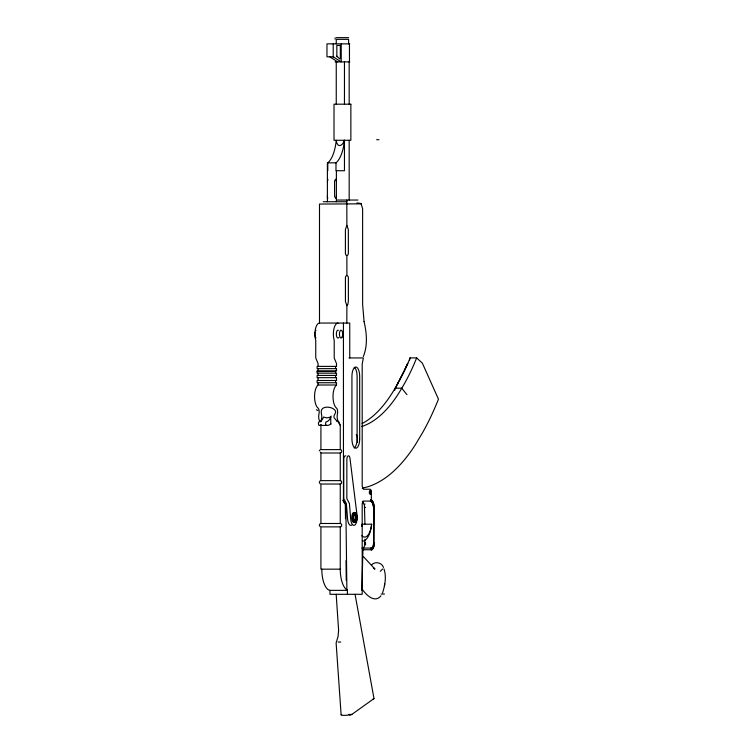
<?xml version="1.0" encoding="UTF-8"?>
<svg xmlns="http://www.w3.org/2000/svg" width="753" height="753" viewBox="0 0 753 753"><rect width="100%" height="100%" fill="white"/><g stroke="black" fill="none" stroke-linecap="round" stroke-linejoin="round"><path stroke-width="1.13" d="M336.375 195.789L336.299 197.757A2.485 0.734 -90 0 1 336.064 198.105L336.064 198.105M346.822 323.056L346.898 305.69L347.914 304.212L348.375 300.955L348.375 279.598C349.119 274.139 344.676 274.139 345.42 279.598L345.439 301.558L346.898 305.69M327.404 181.624L327.931 179.365M370.768 499.474C373.883 501.206 374.081 505.451 374.354 508.623L373.846 546.725L371.634 549.878L370.796 548.08L362.306 548.08M361.826 590.361L363.002 548.071M371.191 549.897L370.796 548.08M362.08 548.062C365.892 548.033 364.65 541.529 364.932 539.195M371.229 548.212L373.055 546.424L373.657 542.584M374.354 542.706L373.657 542.706L373.601 507.72L372.584 503.296L371.097 501.338L371.276 499.7M382.533 592.988C385.009 585.345 386.618 576.742 383.992 568.929M371.502 501.658L371.766 500.086M384.416 586.069L384.519 585.476M384.67 584.516L384.755 584.008M355.058 594.305L373.996 698.577L351.839 714.437L347.293 715.228A5.704 0.857 -4 0 1 342.173 715.228L341.128 714.889L341.589 714.437M409.632 360.028L410.009 357.891L416.673 357.891L422.395 363.238L438.453 399.165L438.199 399.815A293.256 122.08 -90 0 1 422.725 432.401L415.562 444.411A274.054 114.08 90 0 1 367.285 486.937L362.184 488.179M371.897 502.091L372.227 500.613M394.61 390.355C399.363 379.503 405.989 369.215 410.009 357.891M372.255 502.637L372.669 501.272M372.584 503.296L373.064 502.063M319.3 450.878L320.081 449.852M416.673 357.891L414.404 363.351A232.686 96.864 -90 0 1 401.773 388.2A213.466 88.863 -90 0 1 361.835 426.499M344.46 140.274A31.315 13.036 90 0 1 335.989 162.827L335.989 170.724L344.46 170.724L344.46 140.274C343.66 142.543 342.276 145.263 339.622 145.621L338.125 145.084L336.92 143.258L336.252 140.274A31.315 13.036 -90 0 1 327.79 162.827L327.79 170.724M404.738 370.024L407.74 363.351L399.495 380.463M363.332 356.555C367.859 345.373 366.72 332.958 364.057 321.475M403.712 372.18L395.099 388.2A213.466 88.863 90 0 1 362.127 423.544M372.876 504.039L373.413 502.957M397.32 384.406L398.412 382.449M364.932 523.956L364.405 504.858L364.998 503.955M373.13 504.868L373.723 503.964M335.104 37.895L335.104 39.09M380.933 595.868C374.57 603.727 365.591 594.446 361.92 588.752M373.337 505.771L373.968 505.047M371.502 565.004C374.872 560.994 381.922 562.519 383.541 567.433M380.293 571.32L382.665 568.957M373.497 506.722L374.156 506.195M363.774 549.361L362.475 549.878M320.081 480.856L319.244 482.325L320.081 483.793M320.081 523.712L319.244 525.18L320.081 526.648M330.972 423.939L330.416 424.334A31.41 13.074 -90 0 1 326.35 425.379A1.807 0.753 -90 0 1 325.635 423.572A1.807 0.753 -90 0 1 326.35 421.765A16.161 6.73 -90 0 0 330.369 417.934L330.774 417.04A16.161 6.73 90 0 0 331.151 416.07M364.876 507.701L365.563 507.371M373.601 507.72L374.288 507.39M373.215 698.897L373.996 698.577M346.879 225.373L345.42 229.505L345.401 251.464C344.658 256.924 349.1 256.924 348.357 251.464L348.328 229.505L346.879 225.373L346.822 200.044M327.931 198.058L327.593 197.964A1.93 0.565 -90 0 1 327.442 197.681L327.404 195.789M335.951 179.27L335.819 179.318A2.617 1.384 -90 0 0 335.396 179.675L335.236 179.854A2.635 1.93 -90 0 0 334.567 181.332L334.614 196.373A2.513 1.845 90 0 0 335.217 197.587L335.386 197.757A2.485 1.318 -90 0 0 335.819 198.105L335.951 198.143M338.078 642.036L340.733 642.036M336.262 37.65L348.611 37.65M349.731 43.853L326.962 43.853L326.962 56.823L333.701 56.823M335.141 61.897L349.731 61.897M376.669 139.71L378.928 139.71M336.337 162.827L327.395 162.827L327.395 201.738M336.657 200.044L357.92 200.044M323.225 201.738L346.822 201.738M356.931 202.934L361.016 203.508L362.617 208.703L362.626 304.494L364.076 321.597M318.058 366.391L318.058 363.577L315.752 357.948L315.752 340.469A11.06 4.603 -90 0 1 315.451 328.929A11.06 4.603 -90 0 1 319.592 323.056L349.75 323.056L349.75 357.948M349.006 357.948L363.36 357.948L362.193 364.104L362.193 486.146L363.36 489.243L370.034 489.243A3.144 1.308 -90 0 1 371.342 492.396L371.342 501.084L363.36 501.084L362.193 503.522L362.193 594.305L329.974 594.305L329.974 590.361L328.421 589.853A21.413 8.914 -90 0 1 321.804 569.164M317.117 371.464L335.574 371.464M320.317 421.765A5.29 2.203 -90 0 1 318.971 413.924A3.963 1.647 -90 0 0 318.058 408.117A12.142 5.055 -90 0 1 314.547 396.558A12.142 5.055 -90 0 1 318.058 384.999L336.516 384.999L336.516 382.74L317.117 382.74L317.117 380.491L336.516 380.491L336.516 377.667L317.117 377.667L317.117 375.418L336.516 375.418L336.516 373.159L317.117 373.159L317.117 370.9L336.516 370.9L336.516 368.65L317.117 368.65L317.117 366.391L336.516 366.391L336.516 363.577L334.21 357.948L334.21 340.469A11.06 4.603 -90 0 1 333.908 328.929A11.06 4.603 -90 0 1 338.05 323.056M395.099 388.2L401.773 388.2L406.949 394.676M319.761 425.417L326.943 425.417M340.252 449.626A1.685 1.431 -90 0 1 341.674 451.311A1.685 1.431 -90 0 1 340.252 452.995L320.919 453.005L320.919 480.63L340.252 480.63A1.685 1.431 -90 0 1 341.674 482.325A1.685 1.431 -90 0 1 340.252 484.01L340.252 523.486A1.685 1.431 -90 0 1 341.674 525.18A1.685 1.431 -90 0 1 340.252 526.865L340.252 569.164A21.413 8.914 -90 0 0 346.879 589.853L346.371 589.853L347.406 590.361L347.406 594.305M340.252 484.019L320.919 484.019L320.919 523.486L340.252 523.486M346.879 589.853L345.834 504.745L342.926 500.218L344.846 503.842M361.788 526.291A17.357 7.229 -90 0 0 362.08 524.201L371.653 524.201A22.806 9.488 -90 0 1 362.664 541.115M340.252 526.874L320.919 526.874L320.919 569.164L340.252 569.164M362.522 549.756L370.749 549.756M329.974 590.361L347.406 590.361M381.112 594.061L384.491 594.061M348.761 714.437L351.839 714.437L350.794 714.832A2.428 2.108 54.4 0 1 349.665 714.832A12.481 10.881 54.4 0 0 349.072 714.691M370.269 501.084L371.097 501.338M364.941 542.584L365.629 542.706M373.629 543.525L374.326 543.77M364.904 543.525L365.6 543.77L365.506 544.805L364.838 544.315M316.411 409.745L317.879 410.545M329.767 56.823L337.768 61.897M336.911 421.125L338.106 421.765L340.252 425.379L340.252 449.616L320.919 449.616L320.919 424.541M336.911 421.115L334.2 417.877A3.304 3.219 -90 0 1 334.181 415.44L335.48 412.823A3.172 2.796 -90 0 0 335.509 411.063C333.504 406.592 321.889 405.142 321.277 411.063A3.172 0.706 -90 0 0 321.286 412.823L321.7 415.44A3.304 1.544 -90 0 1 321.691 417.877L320.985 421.765M335.989 179.27L336.064 179.318A2.617 0.772 -90 0 1 336.299 179.675L336.375 181.624M373.554 544.315L374.222 544.805M362.381 501.338L364.405 504.858M363.577 556.787L374.834 568.995A6.786 6.156 -78.9 0 0 373.592 567.978M373.676 567.997L374.806 568.948M336.817 56.146L339.65 58.866A1.205 0.499 -90 0 0 340.337 57.84L340.337 45.434L336.817 45.434L336.883 56.71M373.432 545.078L374.062 545.803M373.262 545.784L373.846 546.725M356.291 434.453L357.204 436.411L357.449 442.237M373.055 546.424L373.573 547.563M340.252 425.379L338.775 421.765A5.29 2.203 -90 0 1 337.429 413.924A3.963 1.647 -90 0 0 336.516 408.117A12.142 5.055 -90 0 1 333.005 396.558A12.142 5.055 -90 0 1 336.516 384.999M372.81 546.989L373.253 548.288M372.528 547.45L372.886 548.899M361.252 203.856L319.498 204.054L319.498 323.056M372.227 547.817L372.49 549.37M371.907 548.062L372.067 549.699M336.177 594.305L338.596 630.214L338.069 636.511L336.12 642.883L341.128 714.889M371.568 548.203L371.634 549.878M345.326 504.745L345.495 518.732M346.013 560.703L346.248 580.525M346.879 256.208L346.898 274.864M349.467 43.853L349.467 61.897M349.176 61.897L349.176 104.187M349.176 140.274L349.176 200.044M348.611 43.853L348.611 39.344L336.262 39.344L336.262 43.853M344.46 61.897L344.46 104.187M343.443 323.056L343.443 500.218M341.213 43.853L341.213 61.897L333.212 56.823L333.212 43.853M340.252 453.005L340.252 480.63M336.384 170.724L336.384 201.738M336.252 61.897L336.252 104.187M335.574 366.391L335.574 368.65M335.574 370.9L335.574 373.159M335.574 375.418L335.574 377.667M335.574 380.491L335.574 382.74M330.765 424.09L330.765 417.068L326.802 417.887L323.583 417.068L323.197 417.934A16.161 6.73 -90 0 1 319.178 421.765A1.807 0.753 -90 0 0 318.463 423.572A1.807 0.753 -90 0 0 319.178 425.379A31.41 13.074 90 0 0 321.512 425.153M318.058 368.65L318.058 370.9M318.058 373.159L318.058 375.418M318.058 377.667L318.058 380.491M318.058 382.74L318.058 384.999M345.731 455.847A3.906 1.628 -90 0 0 343.773 459.669L343.773 498.58L346.342 503.512L347.651 519.561A7.897 3.285 -90 0 0 351.679 525.142M370.532 493.591A1.694 0.706 -90 0 1 369.535 493.591A1.694 0.706 -90 0 1 369.535 491.191A1.694 0.706 -90 0 1 370.532 491.191M354.447 522.413A5.073 2.108 -90 0 1 351.802 516.85A5.073 2.108 -90 0 1 354.955 513.122M355.397 521.104A5.073 2.108 -90 0 1 354.955 521.914M353.534 514.243A3.379 1.412 -90 0 1 355.265 516.643A3.379 1.412 -90 0 1 354.268 520.784M338.803 337.532A3.944 1.647 -90 0 1 336.346 334.624A3.944 1.647 -90 0 1 338.408 330.303M354.239 367.332A9.3 3.869 -90 0 1 357.11 376.321L357.11 438.905A9.3 3.869 -90 0 1 354.239 447.894M362.08 524.201A22.806 9.488 -90 0 1 361.835 526.074M371.653 524.201A17.357 7.229 -90 0 1 361.826 535.684M321.004 452.769A1.685 1.61 -90 0 1 320.42 452.158M316.025 337.928A3.944 1.647 -90 0 1 315.281 336.902M315.027 336.083A3.944 1.647 -90 0 1 315.027 332.139M315.629 330.689A3.944 1.647 -90 0 1 316.025 330.303M350.86 104.187L334.012 104.187L334.012 140.274L350.86 140.274L350.86 104.187M349.42 503.512L346.851 498.58L346.851 459.669A3.906 1.628 -90 0 1 348.394 455.772A3.906 1.628 -90 0 1 350.098 459.274L357.073 515.476A7.897 3.285 -90 0 1 354.748 525.142A7.897 3.285 -90 0 1 350.729 519.561L349.42 503.512M359.68 438.905L359.68 376.321A9.3 3.869 -90 0 0 355.802 367.012A9.3 3.869 -90 0 0 351.933 376.321L351.933 438.905A9.3 3.869 -90 0 0 355.802 448.214A9.3 3.869 -90 0 0 359.68 438.905M371.041 493.591A1.694 0.706 -90 0 0 370.73 490.758A1.694 0.706 -90 0 0 369.864 492.829A1.694 0.706 -90 0 0 371.041 493.591M356.423 521.104A5.073 2.108 -90 0 0 355.472 512.614A5.073 2.108 -90 0 0 352.884 518.826A5.073 2.108 -90 0 0 356.423 521.104M355.924 519.909A3.379 1.412 -90 0 0 355.294 514.243A3.379 1.412 -90 0 0 353.562 518.393A3.379 1.412 -90 0 0 355.924 519.909M342.22 336.902A3.944 1.647 -90 0 0 341.476 330.303A3.944 1.647 -90 0 0 339.471 335.132A3.944 1.647 -90 0 0 342.22 336.902"/></g></svg>
